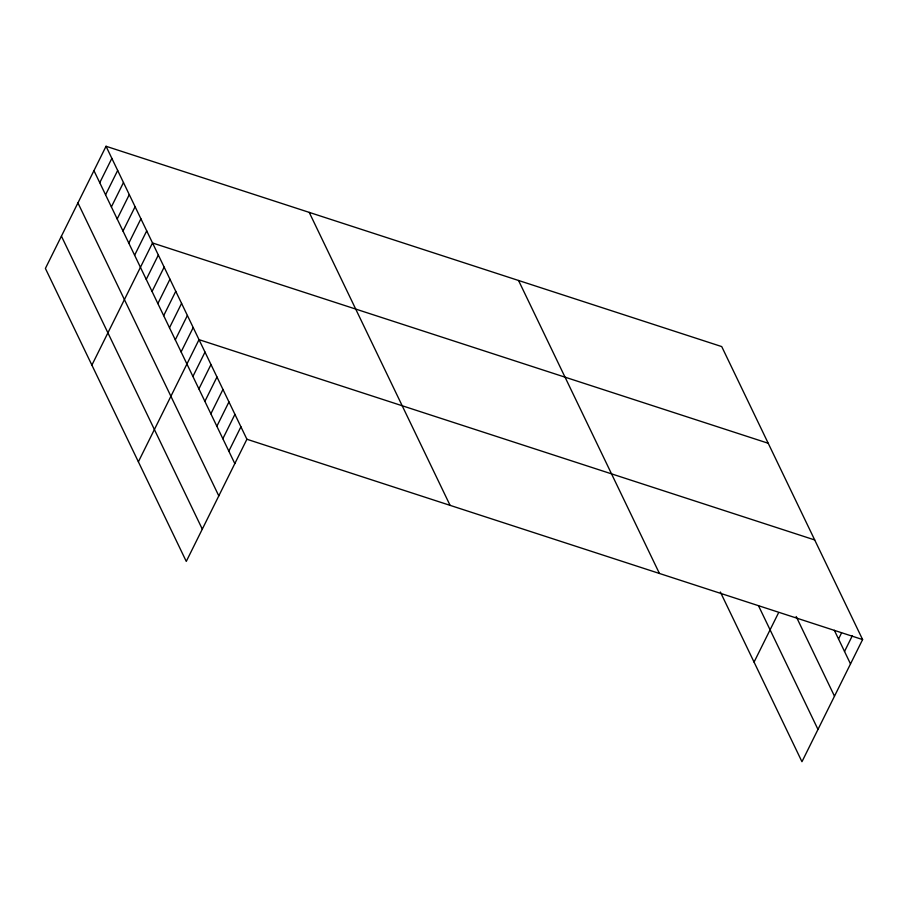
<?xml version="1.0" encoding="UTF-8"?>
<svg xmlns="http://www.w3.org/2000/svg" width="908" height="908" viewBox="0 0 908 908"><rect width="100%" height="100%" fill="white"/><g stroke="black" fill="none" stroke-linecap="round" stroke-linejoin="round"><path stroke-width="1.36" d="M106.043 146.279L45.4 268.439L186.276 561.416L246.908 439.256L106.043 146.279L721.724 346.584L862.6 639.561L801.957 761.721L720.362 592.016M99.755 182.724L111.854 158.367M105.566 194.811L117.665 170.454M111.378 206.899L123.477 182.542M117.189 218.976L129.288 194.63M123 231.063L135.099 206.706M128.811 243.151L140.91 218.794M134.622 255.239L146.721 230.882M91.89 365.118L152.521 242.969L768.213 443.263M146.245 279.403L158.333 255.046M152.056 291.491L164.144 267.134M157.867 303.578L169.955 279.221M163.678 315.655L175.766 291.309M169.49 327.743L181.577 303.386M175.301 339.83L187.388 315.473M181.112 351.918L193.2 327.561M138.379 461.797L199.011 339.649L814.703 539.954M192.916 376.457L205.004 352.1M198.897 388.908L210.985 364.551M204.89 401.359L216.978 377.002M210.872 413.81L222.959 389.453M216.864 426.261L228.952 401.904M222.846 438.712L234.934 414.354M228.839 451.163L240.926 426.805M754.06 662.102L778.338 613.206M838.538 639.016L841.557 632.921M844.519 651.467L852.385 635.634M246.908 439.256L862.6 639.561M834.35 630.3L850.512 663.918M796.168 616.498L834.486 696.186M758.464 605.659L817.983 729.442M518.547 280.481L659.424 573.459M309.219 212.381L450.084 505.359M93.944 170.636L234.82 463.613M77.929 202.915L218.794 495.881M61.426 236.171L202.291 529.137"/></g></svg>
